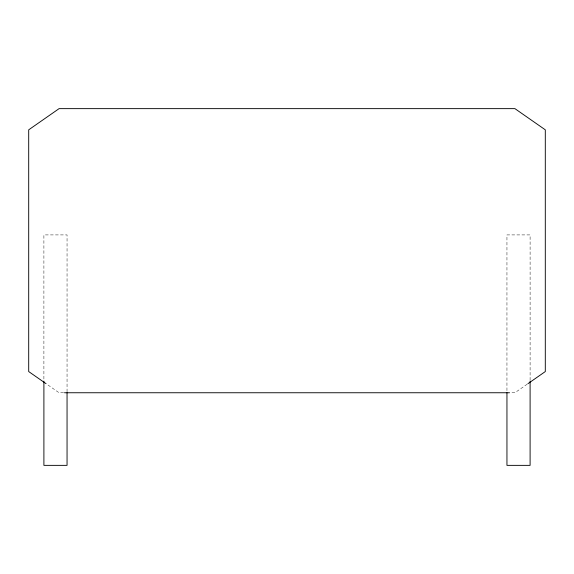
<?xml version="1.0" encoding="UTF-8"?>
<svg xmlns="http://www.w3.org/2000/svg" width="574" height="574" viewBox="0 0 574 574"><rect width="100%" height="100%" fill="white"/><g stroke="black" fill="none" stroke-linecap="round" stroke-linejoin="round"><path stroke-width="0.43" stroke-dasharray="2.87 2.15" d="M527.212 384.178L514.914 392.752L510.437 392.752M63.563 392.752L59.086 392.752L46.788 384.178M530.103 380.175L530.103 234.909L506.95 234.909L506.95 391.834M67.05 391.834L67.05 234.909L43.897 234.909L43.897 380.175"/><path stroke-width="0.86" d="M527.937 383.676L545.3 371.565L545.3 129.824L514.914 108.637L59.086 108.637L28.7 129.824L28.7 371.565L46.064 383.676M64.46 392.752L509.54 392.752M530.103 381.071L530.103 465.363L506.95 465.363L506.95 392.731M67.05 392.731L67.05 465.363L43.897 465.363L43.897 381.071"/></g></svg>
